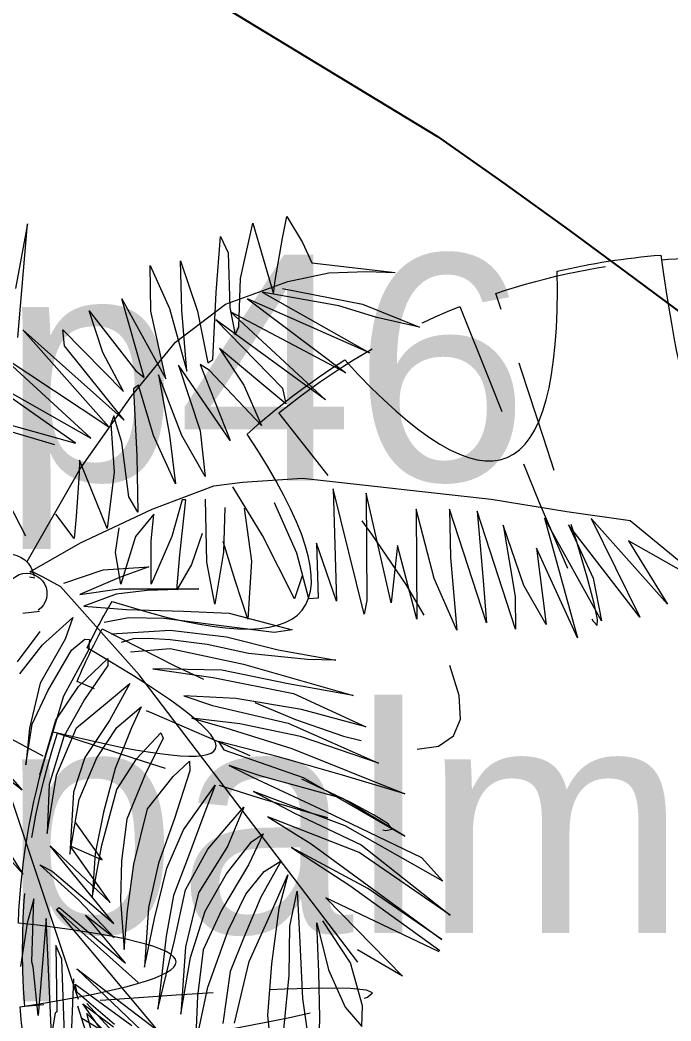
# Model space of a CAD drawing. Header units: metres. Extents: x 859577 to 860336, y 1645916 to 1646650.
# Drawn here: x 859942.799 to 859944.237, y 1646012.301 to 1646014.514 of the extents above; entities that cross this region are included whole.
import ezdxf

# ---------------------------------------------------------------- set-up
doc = ezdxf.new("R2010")
doc.units = ezdxf.units.M
doc.linetypes.add('DASHED', pattern=[0.75, 0.5, -0.25])
doc.layers.add('A-CALZADA', color=252, linetype='Continuous')
for name, color, linetype, lineweight in [('HATCH', 253, 'Continuous', 0), ('palmeras', 174, 'Continuous', 100), ('VEGETATION', 7, 'Continuous', 0), ('VIEW THIC 0.0', 7, 'Continuous', 0)]:
    doc.layers.add(name, color=color, linetype=linetype, lineweight=lineweight)
doc.styles.get("Standard").update_dxf_attribs({"font": 'arial.ttf'})

# ---------------------------------------------------------------- blocks, each defined once
blk = doc.blocks.new('06092026_CAMPO')
at = {"layer": 'palmeras'}
for s, p in [('p46', (859942.7582757112, 1646013.495938846)), ('palmeras', (859942.7582757112, 1646012.495938846))]:
    blk.add_text(s, height=0.5, dxfattribs=at).set_placement(p)
blk = doc.blocks.new('v8')
at = {"layer": 'VEGETATION', "extrusion": (-5.0859915e-09, -1.3773533e-08, 1)}
for p, q in [((18817.15387173697, 35232.29272805042, 5.843658123453316e-09), (18817.15897094605, 35232.31947195502, 6.23795070917156e-09)), ((18817.15897094605, 35232.31947195502, 6.23795070917156e-09), (18817.17836847153, 35232.28718072763, 5.89184207348416e-09)), ((18816.84003570068, 35232.31019463735, 4.488067328275718e-09), (18816.82516522873, 35232.23064037061, 3.316692918959206e-09)), ((18816.82815366862, 35232.17027914357, 2.500504747828196e-09), (18816.84003570068, 35232.31019463735, 4.488067328275718e-09)), ((18817.10204061762, 35232.24281024617, 4.892500969478963e-09), (18817.11731454292, 35232.31119040732, 5.91202042760139e-09)), ((18817.11731454292, 35232.31119040732, 5.91202042760139e-09), (18817.14278775818, 35232.22392043206, 4.83956110180892e-09)), ((18817.0723522408, 35232.22568730732, 4.505662774970027e-09), (18817.07768659088, 35232.29457347877, 5.481599187769886e-09)), ((18817.07768659088, 35232.29457347877, 5.481599187769886e-09), (18817.08683304343, 35232.27467400805, 5.25403195151431e-09)), ((18817.1449661907, 35232.24029374173, 5.076158911585447e-09), (18817.15387173697, 35232.29272805042, 5.843658123453316e-09)), ((18817.17836847153, 35232.28718072763, 5.89184207348416e-09), (18817.18975141551, 35232.26216279402, 5.605150295838698e-09)), ((18817.08683304343, 35232.27467400805, 5.25403195151431e-09), (18817.08894478363, 35232.20739898306, 4.338157469493026e-09)), ((18816.99175876107, 35232.20258111862, 3.777511172198894e-09), (18816.99106669515, 35232.25887340132, 4.549334942723434e-09)), ((18816.99106669515, 35232.25887340132, 4.549334942723434e-09), (18817.01464773868, 35232.20617297252, 3.943396835538473e-09)), ((18817.02983076488, 35232.20394662562, 3.989952915005767e-09), (18817.02839296653, 35232.2645485438, 4.81734280282929e-09)), ((18817.02839296653, 35232.2645485438, 4.81734280282929e-09), (18817.04934052767, 35232.20263360709, 4.0710944980496e-09)), ((18817.18975141551, 35232.26216279402, 5.605150295838698e-09), (18817.29235706529, 35232.25027349192, 5.963244061623011e-09)), ((18817.16024154321, 35232.23942356644, 5.141863836074456e-09), (18817.21098525785, 35232.24986907323, 5.543817468669143e-09)), ((18817.21098525785, 35232.24986907323, 5.543817468669143e-09), (18817.25765676368, 35232.25156768403, 5.804584221399292e-09)), ((18817.25765676368, 35232.25156768403, 5.804584221399292e-09), (18817.29235706529, 35232.25027349192, 5.963244061623011e-09)), ((18817.08349532642, 35232.21137493283, 4.365204451734836e-09), (18817.16024154321, 35232.23942356644, 5.141863836074456e-09)), ((18817.10002725017, 35232.18323778197, 4.061737700037246e-09), (18817.10204061762, 35232.24281024617, 4.892500969478963e-09)), ((18817.14278775818, 35232.22392043206, 4.83956110180892e-09), (18817.1449661907, 35232.24029374173, 5.076158911585447e-09)), ((18817.06816398986, 35232.14313682335, 3.347349553880391e-09), (18817.0723522408, 35232.22568730732, 4.505662774970027e-09)), ((18817.22314890844, 35232.2092277965, 5.045907726852502e-09), (18817.12886204904, 35232.22604996038, 4.798066192102707e-09)), ((18817.12886204904, 35232.22604996038, 4.798066192102707e-09), (18817.26086264287, 35232.15131808685, 4.440098163645694e-09)), ((18817.15364231824, 35232.23068503798, 4.987939824395247e-09), (18817.25213304889, 35232.21149038422, 5.224484644441436e-09)), ((18816.98343185838, 35232.12096088873, 2.61096168862131e-09), (18816.95608408238, 35232.21807462631, 3.809470399558118e-09)), ((18816.95608408238, 35232.21807462631, 3.809470399558118e-09), (18817.01003203025, 35232.11943253531, 2.725199110150768e-09)), ((18817.02201713153, 35232.16440722637, 3.405615622882879e-09), (18817.08349532642, 35232.21137493283, 4.365204451734836e-09)), ((18817.26086264287, 35232.15131808685, 4.440098163645694e-09), (18817.11064027118, 35232.21785533096, 4.592521386829523e-09)), ((18817.11064027118, 35232.21785533096, 4.592521386829523e-09), (18817.2318043109, 35232.12664938633, 3.952532574645427e-09)), ((18817.26976741315, 35232.19492203788, 5.08596820633856e-09), (18817.22314890844, 35232.2092277965, 5.045907726852502e-09)), ((18817.25213304889, 35232.21149038422, 5.224484644441436e-09), (18817.32229007744, 35232.18295529752, 5.188273736260479e-09)), ((18816.93271753804, 35232.15170546874, 2.776490574271904e-09), (18816.91595671555, 35232.20320207249, 3.400535343290485e-09)), ((18816.91595671555, 35232.20320207249, 3.400535343290485e-09), (18816.97308852176, 35232.12912849755, 2.670852396122492e-09)), ((18817.01003203025, 35232.11943253531, 2.725199110150768e-09), (18816.99175876107, 35232.20258111862, 3.777511172198894e-09)), ((18817.01464773868, 35232.20617297252, 3.943396835538473e-09), (18817.03586582739, 35232.12865093758, 2.983559549587166e-09)), ((18817.03586582739, 35232.12865093758, 2.983559549587166e-09), (18817.02983076488, 35232.20394662562, 3.989952915005767e-09)), ((18817.04934052767, 35232.20263360709, 4.0710944980496e-09), (18817.06181930731, 35232.13904252432, 3.258687589984075e-09)), ((18817.08894478363, 35232.20739898306, 4.338157469493026e-09), (18817.09548178983, 35232.17354096779, 3.90506013764482e-09)), ((18817.2318043109, 35232.12664938633, 3.952532574645427e-09), (18817.08986583258, 35232.20191957981, 4.267371175288243e-09)), ((18817.08986583258, 35232.20191957981, 4.267371175288243e-09), (18817.20692976045, 35232.09354339109, 3.370034306244475e-09)), ((18817.20692976045, 35232.09354339109, 3.370034306244475e-09), (18817.07163848117, 35232.19204027486, 4.038594089100339e-09)), ((18817.07163848117, 35232.19204027486, 4.038594089100339e-09), (18817.15390950617, 35232.10787034838, 3.297706563609629e-09)), ((18817.32229007744, 35232.18295529752, 5.188273736260479e-09), (18817.26976741315, 35232.19492203788, 5.08596820633856e-09)), ((18816.93997742381, 35232.06019729264, 1.553023410578108e-09), (18816.83412165867, 35232.17954518096, 2.658483966207076e-09)), ((18816.83412165867, 35232.17954518096, 2.658483966207076e-09), (18816.95908681234, 35232.06823895099, 1.760975644504847e-09)), ((18816.88547877312, 35232.16008096078, 2.65159473389437e-09), (18816.88342272837, 35232.17976509742, 2.912257813142075e-09)), ((18816.88342272837, 35232.17976509742, 2.912257813142075e-09), (18816.95798472366, 35232.1039132904, 2.246732120803901e-09)), ((18817.09548178983, 35232.17354096779, 3.90506013764482e-09), (18817.10002725017, 35232.18323778197, 4.061737700037246e-09)), ((18816.95908681234, 35232.06823895099, 1.760975644504847e-09), (18816.88547877312, 35232.16008096078, 2.65159473389437e-09)), ((18816.96754816209, 35232.09736851476, 2.205227003865538e-09), (18817.02201713153, 35232.16440722637, 3.405615622882879e-09)), ((18816.91773852525, 35232.04637857863, 1.249584049413408e-09), (18816.80611637237, 35232.14904183494, 2.095910476336469e-09)), ((18816.80611637237, 35232.14904183494, 2.095910476336469e-09), (18816.93997742381, 35232.06019729264, 1.553023410578108e-09)), ((18816.95798472366, 35232.1039132904, 2.246732120803901e-09), (18816.93271753804, 35232.15170546874, 2.776490574271904e-09)), ((18817.15788856522, 35232.08848324823, 3.050915160620142e-09), (18817.07623840856, 35232.15664657873, 3.574493039935229e-09)), ((18817.07623840856, 35232.15664657873, 3.574493039935229e-09), (18817.10607659289, 35232.11156658531, 3.105339015185733e-09)), ((18817.08934033137, 35232.04322364181, 2.078894746350122e-09), (18817.02596662057, 35232.13609137548, 3.03569338480663e-09)), ((18817.02596662057, 35232.13609137548, 3.03569338480663e-09), (18817.05231663542, 35232.05513906752, 2.05471005316411e-09)), ((18817.06368370398, 35232.13007007055, 3.144587507777133e-09), (18817.05258831102, 35232.13718250424, 3.186119773699757e-09)), ((18817.05258831102, 35232.13718250424, 3.186119773699757e-09), (18817.08934033137, 35232.04322364181, 2.078894746350122e-09)), ((18817.06181930731, 35232.13904252432, 3.258687589984075e-09), (18817.06816398986, 35232.14313682335, 3.347349553880391e-09)), ((18816.89880011586, 35232.04001290586, 1.065585656682874e-09), (18816.77477605597, 35232.12734584423, 1.637683450878516e-09)), ((18816.77477605597, 35232.12734584423, 1.637683450878516e-09), (18816.91773852525, 35232.04637857863, 1.249584049413408e-09)), ((18816.97308852176, 35232.12912849755, 2.670852396122492e-09), (18816.98343185838, 35232.12096088873, 2.61096168862131e-09)), ((18817.02989099743, 35232.04931691223, 1.860461801712331e-09), (18817.00116291469, 35232.12438068749, 2.748244400881641e-09)), ((18817.00116291469, 35232.12438068749, 2.748244400881641e-09), (18817.01456272952, 35232.05004154918, 1.792483172323915e-09)), ((18817.1278132946, 35232.06196475976, 2.53269931565547e-09), (18817.06368370398, 35232.13007007055, 3.144587507777133e-09)), ((18816.97635530976, 35232.11149073348, 2.444532927075433e-09), (18816.97044334551, 35232.1067931839, 2.349762873443315e-09)), ((18816.99501832396, 35232.04943239276, 1.684690256481047e-09), (18816.97635530976, 35232.11149073348, 2.444532927075433e-09)), ((18817.10607659289, 35232.11156658531, 3.105339015185733e-09), (18817.1278132946, 35232.06196475976, 2.53269931565547e-09)), ((18816.90475179055, 35232.00845642294), (18816.96754816209, 35232.09736851476, 2.205227003865538e-09)), ((18816.97044334551, 35232.1067931839, 2.349762873443315e-09), (18816.97438166784, 35232.02423039921, 1.232611909941463e-09)), ((18817.15390950617, 35232.10787034838, 3.297706563609629e-09), (18817.15788856522, 35232.08848324823, 3.050915160620142e-09)), ((18816.94624321664, 35232.07385342175, 1.772984324241069e-09), (18816.94267193817, 35232.06375711675, 1.615759042672877e-09)), ((18816.95607343407, 35232.04080097211, 1.367731721426522e-09), (18816.94624321664, 35232.07385342175, 1.772984324241069e-09)), ((18816.873684456, 35232.03783361466), (18816.7775546315, 35232.0666071358)), ((18816.80662086917, 35232.06601259069), (18816.89880011586, 35232.04001290586, 1.065585656682874e-09)), ((18816.94267193817, 35232.06375711675, 1.615759042672877e-09), (18816.94651822545, 35232.00427486547)), ((18816.77037353546, 35232.05523036174), (18816.83759823321, 35231.92599933734)), ((18817.02194459314, 35231.98987371768, 1.001303656857994e-09), (18816.99501832396, 35232.04943239276, 1.684690256481047e-09)), ((18817.01456272952, 35232.05004154918, 1.792483172323915e-09), (18817.02194459314, 35231.98987371768, 1.001303656857994e-09)), ((18817.05853317182, 35231.99918681396, 1.315667095296876e-09), (18817.02989099743, 35232.04931691223, 1.860461801712331e-09)), ((18817.05231663542, 35232.05513906752, 2.05471005316411e-09), (18817.05853317182, 35231.99918681396, 1.315667095296876e-09)), ((18816.96478127136, 35231.9740584664), (18816.95607343407, 35232.04080097211, 1.367731721426522e-09)), ((18816.97438166784, 35232.02423039921, 1.232611909941463e-09), (18816.97583761527, 35231.95515334028)), ((18816.90411307114, 35232.01907207589), (18816.90355300093, 35232.00256398172)), ((18816.93803294798, 35231.93472531941), (18816.90411307114, 35232.01907207589)), ((18816.83934473979, 35231.89428264936, -1.244024371972427e-09), (18816.90475179055, 35232.00845642294)), ((18816.90355300093, 35232.00256398172), (18816.899839465, 35231.94950858547)), ((18816.94651822545, 35232.00427486547), (18816.93803294798, 35231.93472531941)), ((18816.99353837196, 35231.9586325688), (18817.06910754363, 35231.98735897851, 1.206537178503996e-09)), ((18817.06910754363, 35231.98735897851, 1.206537178503996e-09), (18817.10450123922, 35231.99195890647, 1.449906471946029e-09)), ((18817.12904888744, 35231.92634323148), (18817.09268902212, 35231.986101609, 1.309153956902363e-09)), ((18817.10450123922, 35231.99195890647, 1.449906471946029e-09), (18817.17830709028, 35231.99693703732, 1.893848850953865e-09)), ((18817.17830709028, 35231.99693703732, 1.893848850953865e-09), (18817.41053943223, 35231.97089769836, 2.716326869051777e-09)), ((18816.97583761527, 35231.95515334028), (18816.96478127136, 35231.9740584664)), ((18817.254405074, 35231.82922699503), (18817.2160007501, 35231.98384012059, 1.905167669159564e-09)), ((18817.2160007501, 35231.98384012059, 1.905167669159564e-09), (18817.22025926248, 35231.8453446065)), ((18817.28747146867, 35231.84326888454), (18817.25675247193, 35231.97848263842, 2.038639121710108e-09)), ((18817.25675247193, 35231.97848263842, 2.038639121710108e-09), (18817.2574943804, 35231.84640059237)), ((18817.03013476385, 35231.97030420834), (18817.01768660498, 35231.92502730184)), ((18817.02755196486, 35231.90258827258), (18817.03485183848, 35231.97028859031)), ((18817.03485183848, 35231.97028859031), (18817.03013476385, 35231.97030420834)), ((18817.06054193481, 35231.89355017918), (18817.05911332418, 35231.97088212125)), ((18817.17143061062, 35231.90447040321), (18817.14400675699, 35231.96638928862, 1.298647224283765e-09)), ((18817.41053943223, 35231.97089769836, 2.716326869051777e-09), (18817.50365260563, 35231.95576410798, 2.981456669590178e-09)), ((18816.8973911112, 35231.92239320362), (18816.87491638839, 35231.95262355533)), ((18816.899839465, 35231.94950858547), (18816.8973911112, 35231.92239320362)), ((18816.90495483447, 35231.91714562217), (18816.99353837196, 35231.9586325688)), ((18816.995371982, 35231.9527300902), (18816.97287437906, 35231.92517569126)), ((18816.99222856172, 35231.91921519223), (18816.995371982, 35231.9527300902)), ((18817.08266523275, 35231.9606959993), (18817.08130466218, 35231.90594812778)), ((18817.1067543411, 35231.9601108261, 1.022705143828857e-09), (18817.11546609163, 35231.8945475909)), ((18817.34063844003, 35231.87324875693, 1.015840104233619e-09), (18817.31851516136, 35231.95873572873, 2.080778922090186e-09)), ((18817.31851516136, 35231.95873572873, 2.080778922090186e-09), (18817.31924535102, 35231.82311587328)), ((18817.40481321194, 35231.81878927303), (18817.35928417559, 35231.95860073149, 2.286270391984156e-09)), ((18817.35928417559, 35231.95860073149, 2.286270391984156e-09), (18817.36077192609, 35231.89912629259, 1.474663933261083e-09)), ((18817.44067102196, 35231.81092096717), (18817.39347517492, 35231.95612894619, 2.426120306950714e-09)), ((18817.39347517492, 35231.95612894619, 2.426120306950714e-09), (18817.40028524949, 35231.8759152128, 1.35592978658622e-09)), ((18817.50365260563, 35231.95576410798, 2.981456669590178e-09), (18817.58161769424, 35231.94489239591, 3.228244561111546e-09)), ((18817.45095700577, 35231.8646284744, 1.458187644002177e-09), (18817.42525909614, 35231.93900834228, 2.351961856896893e-09)), ((18817.42525909614, 35231.93900834228, 2.351961856896893e-09), (18817.44029839701, 35231.85101779042, 1.216510846197379e-09)), ((18817.54633499335, 35231.82118461293, 1.344903817250728e-09), (18817.47650208179, 35231.94759904095, 2.730907516671831e-09)), ((18817.47650208179, 35231.94759904095, 2.730907516671831e-09), (18817.51678297703, 35231.8000553938)), ((18817.59352138152, 35231.82574549173, 1.647712800037231e-09), (18817.50595647543, 35231.93924652859, 2.765668707218234e-09)), ((18817.50595647543, 35231.93924652859, 2.765668707218234e-09), (18817.53640102306, 35231.87377979498, 2.018801203345465e-09)), ((18817.62777318002, 35231.84163660789, 2.040793967559665e-09), (18817.53378086873, 35231.94740936907, 3.019614487205048e-09)), ((18817.53378086873, 35231.94740936907, 3.019614487205048e-09), (18817.59352138152, 35231.82574549173, 1.647712800037231e-09)), ((18817.58161769424, 35231.94489239591, 3.228244561111546e-09), (18817.68326298615, 35231.86082678186, 2.587331142688741e-09)), ((18816.94804334295, 35231.90521011942), (18816.95286194583, 35231.93585549817)), ((18816.97287437906, 35231.92517569126), (18816.95499008925, 35231.86627080992, -1.041675104534637e-09)), ((18817.01768660498, 35231.92502730184), (18816.99205283533, 35231.86614808337)), ((18817.05476274232, 35231.92894778073), (18817.04166414619, 35231.89074872535)), ((18817.16838090436, 35231.84838036717), (18817.12904888744, 35231.92634323148)), ((18816.84299120393, 35231.88171555879, -1.398571722870179e-09), (18816.90495483447, 35231.91714562217)), ((18816.99205283533, 35231.86614808337), (18816.99222856172, 35231.91921519223)), ((18817.09534041121, 35231.8710285933), (18817.08067374841, 35231.9189223188)), ((18817.22025926248, 35231.8453446065), (18817.19573058569, 35231.91668816174)), ((18817.19573058569, 35231.91668816174), (18817.19786486891, 35231.84895661314)), ((18817.2954552561, 35231.91399937393, 1.347318782582007e-09), (18817.28747146867, 35231.84326888454)), ((18817.31924535102, 35231.82311587328), (18817.2954552561, 35231.91399937393, 1.347318782582007e-09)), ((18817.68326298615, 35231.86082678186, 2.587331142688741e-09), (18817.57968087687, 35231.91962848241, 2.870420579007338e-09)), ((18817.57968087687, 35231.91962848241, 2.870420579007338e-09), (18817.62777318002, 35231.84163660789, 2.040793967559665e-09)), ((18816.95499008925, 35231.86627080992, -1.041675104534637e-09), (18816.94804334295, 35231.90521011942)), ((18817.02387134587, 35231.85947243345), (18817.02755196486, 35231.90258827258)), ((18817.08130466218, 35231.90594812778), (18817.07047813828, 35231.84162886556)), ((18817.18606994319, 35231.84832179386), (18817.17143061062, 35231.90447040321)), ((18817.51678297703, 35231.8000553938), (18817.46643979646, 35231.91056920521, 2.169699155998874e-09)), ((18817.46643979646, 35231.91056920521, 2.169699155998874e-09), (18817.47842716105, 35231.81669235395)), ((18816.8392145545, 35231.8939311182, -1.249528319296531e-09), (18816.83934473979, 35231.89428264936, -1.244024371972427e-09)), ((18816.93314795265, 35231.88403236664), (18816.98926086025, 35231.88788981307)), ((18816.98926086025, 35231.88788981307), (18816.95316429246, 35231.87453183178)), ((18817.04166414619, 35231.89074872535), (18817.02387134587, 35231.85947243345)), ((18817.07047813828, 35231.84162886556), (18817.06054193481, 35231.89355017918)), ((18817.11546609163, 35231.8945475909), (18817.11101844018, 35231.82329998528)), ((18817.36077192609, 35231.89912629259, 1.474663933261083e-09), (18817.36822462673, 35231.80947617746)), ((18816.84893154354, 35231.87353751072, -1.480999820947456e-09), (18816.84236616507, 35231.87500554963, -1.494171197709985e-09)), ((18816.8431119905, 35231.88155676254, -1.400144588845337e-09), (18816.84822885655, 35231.88077571973, -1.384877970610539e-09)), ((18816.84822885655, 35231.88077571973, -1.384877970610539e-09), (18816.85882443297, 35231.87534963297, -1.405725344126742e-09)), ((18816.85882443297, 35231.87534963297, -1.405725344126742e-09), (18816.88068609416, 35231.86348442204, -1.457962995234184e-09)), ((18816.8847432513, 35231.86768270757, -1.379503104890546e-09), (18816.93314795265, 35231.88403236664)), ((18817.17790878276, 35231.87665158911), (18817.16838090436, 35231.84838036717)), ((18817.40028524949, 35231.8759152128, 1.35592978658622e-09), (18817.40481321194, 35231.81878927303)), ((18816.97753230663, 35231.75466976914, -2.464166193834085e-09), (18816.88068609416, 35231.86348442204, -1.457962995234184e-09)), ((18816.95316429246, 35231.87453183178), (18816.9042385624, 35231.85346676577, -1.476153861550547e-09)), ((18817.11101844018, 35231.82329998528), (18817.09534041121, 35231.8710285933)), ((18817.36822462673, 35231.80947617746), (18817.34063844003, 35231.87324875693, 1.015840104233619e-09)), ((18817.47842716105, 35231.81669235395), (18817.45095700577, 35231.8646284744, 1.458187644002177e-09)), ((18817.53640102306, 35231.87377979498, 2.018801203345465e-09), (18817.54633499335, 35231.82118461293, 1.344903817250728e-09)), ((18816.9042385624, 35231.85346676577, -1.476153861550547e-09), (18816.95261202795, 35231.86038227568, -1.134875824389636e-09)), ((18816.94905246075, 35231.85382377322, -1.243313502470997e-09), (18816.90941417787, 35231.8392982384, -1.644981404218955e-09)), ((18816.98731009747, 35231.85841422102), (18816.94905246075, 35231.85382377322, -1.243313502470997e-09)), ((18816.95261202795, 35231.86038227568, -1.134875824389636e-09), (18817.00854475041, 35231.86070246642)), ((18817.05099844612, 35231.86056188868), (18816.98731009747, 35231.85841422102)), ((18817.00854475041, 35231.86070246642), (18817.05099844612, 35231.86056188868)), ((18817.44029839701, 35231.85101779042, 1.216510846197379e-09), (18817.44067102196, 35231.81092096717)), ((18816.90941417787, 35231.8392982384, -1.644981404218955e-09), (18816.96196194576, 35231.83491251358, -1.438130829872879e-09)), ((18817.19786486891, 35231.84895661314), (18817.18606994319, 35231.84832179386)), ((18817.2574943804, 35231.84640059237), (18817.254405074, 35231.82922699503)), ((18816.85469935407, 35231.83250240018, -2.016863233933402e-09), (18816.83428846524, 35231.83007950074, -2.154044725601558e-09)), ((18816.96196194576, 35231.83491251358, -1.438130829872879e-09), (18817.0320386461, 35231.83299577784, -1.108121552217701e-09)), ((18817.0320386461, 35231.83299577784, -1.108121552217701e-09), (18817.08813035462, 35231.83045146897)), ((18817.08813035462, 35231.83045146897), (18817.16589573457, 35231.81014616216)), ((18816.85854717726, 35231.79162152059, -2.560367380727842e-09), (18816.89588995567, 35231.8251916377, -1.908063213080947e-09)), ((18816.89588995567, 35231.8251916377, -1.908063213080947e-09), (18816.8863676639, 35231.79860508987, -2.3226842010316e-09)), ((18816.96479296994, 35231.8249634763, -1.560765658370904e-09), (18816.93411244884, 35231.81916865839, -1.796621642566939e-09)), ((18817.00791829433, 35231.82414679753, -1.352679177935522e-09), (18816.96479296994, 35231.8249634763, -1.560765658370904e-09)), ((18817.08807568766, 35231.81394170113, -1.085559590377782e-09), (18817.00791829433, 35231.82414679753, -1.352679177935522e-09)), ((18817.1434779033, 35231.80668255168), (18817.08807568766, 35231.81394170113, -1.085559590377782e-09)), ((18816.85506403578, 35231.80814300695, -2.350523371292255e-09), (18816.82714202082, 35231.77049844174, -3.011033161704637e-09)), ((18816.94349974332, 35231.80498619184, -1.944220613283578e-09), (18817.01545078078, 35231.80946506019, -1.516588409281133e-09)), ((18817.01545078078, 35231.80946506019, -1.516588409281133e-09), (18817.0850020002, 35231.80148518595, -1.272762560991254e-09)), ((18817.0850020002, 35231.80148518595, -1.272762560991254e-09), (18817.1486300952, 35231.78543841166, -1.170171386747488e-09)), ((18817.16589573457, 35231.81014616216), (18817.1434779033, 35231.80668255168)), ((18816.83063073481, 35231.75566162501, -3.197644976299736e-09), (18816.85854717726, 35231.79162152059, -2.560367380727842e-09)), ((18816.8863676639, 35231.79860508987, -2.3226842010316e-09), (18816.85535856917, 35231.74446079646, -3.226154402994782e-09)), ((18816.89390405037, 35231.78510262528, -2.47033084470485e-09), (18816.91045844573, 35231.79852531859, -2.201257422117451e-09)), ((18816.91045844573, 35231.79852531859, -2.201257422117451e-09), (18816.91635311853, 35231.79800039083, -2.178507276320706e-09)), ((18816.91635311853, 35231.79800039083, -2.178507276320706e-09), (18816.91513089772, 35231.78503233262, -2.363339458413506e-09)), ((18816.97009800258, 35231.79900170361, -1.891369639564609e-09), (18816.95525728584, 35231.79433371629, -2.031144075541973e-09)), ((18816.98896798662, 35231.79944462611, -1.789296453736058e-09), (18816.97009800258, 35231.79900170361, -1.891369639564609e-09)), ((18817.01541173167, 35231.79767236776, -1.679214050765216e-09), (18816.98896798662, 35231.79944462611, -1.789296453736058e-09)), ((18817.06087997498, 35231.79213080203, -1.524289891217695e-09), (18817.01541173167, 35231.79767236776, -1.679214050765216e-09)), ((18817.11205712792, 35231.78084239066, -1.419484633576529e-09), (18817.06087997498, 35231.79213080203, -1.524289891217695e-09)), ((18816.8647614815, 35231.73499540534, -3.308703147401495e-09), (18816.89390405037, 35231.78510262528, -2.47033084470485e-09)), ((18816.91513089772, 35231.78503233262, -2.363339458413506e-09), (18816.88428190279, 35231.72836047754, -3.300808847920427e-09)), ((18816.96650719958, 35231.783009052, -2.129907747282647e-09), (18817.01537658265, 35231.78705894726, -1.825577115392548e-09)), ((18817.01537658265, 35231.78705894726, -1.825577115392548e-09), (18817.10561187059, 35231.76772316523, -1.632963241445819e-09)), ((18817.18464298574, 35231.77352634003, -1.151081443989699e-09), (18817.11205712792, 35231.78084239066, -1.419484633576529e-09)), ((18817.1486300952, 35231.78543841166, -1.170171386747488e-09), (18817.21934496082, 35231.77273755068)), ((18816.90268385265, 35231.74009236406, -3.045627162294958e-09), (18816.93868280628, 35231.77484621152, -2.383853526818811e-09)), ((18816.93865324293, 35231.76591745838, -2.506984361454921e-09), (18816.91021243342, 35231.7242313614, -3.225798907406259e-09)), ((18816.93868280628, 35231.77484621152, -2.383853526818811e-09), (18816.93865324293, 35231.76591745838, -2.506984361454921e-09)), ((18817.10561187059, 35231.76772316523, -1.632963241445819e-09), (18817.24059578381, 35231.72903374544, -1.479326208013719e-09)), ((18817.21934496082, 35231.77273755068), (18817.18464298574, 35231.77352634003, -1.151081443989699e-09)), ((18817.24658357797, 35231.40049962178, -5.97394792227614e-09), (18816.97753230663, 35231.75466976914, -2.464166193834085e-09)), ((18817.07896897557, 35231.76023028776, -1.871672173164975e-09), (18816.99406717746, 35231.76219611666, -2.276405585679621e-09)), ((18816.99406717746, 35231.76219611666, -2.276405585679621e-09), (18817.06832598474, 35231.75133667837, -2.048298755926109e-09)), ((18817.16095774575, 35231.74344884433, -1.685817751418681e-09), (18817.07896897557, 35231.76023028776, -1.871672173164975e-09)), ((18816.85535856917, 35231.74446079646, -3.226154402994782e-09), (18816.84220307283, 35231.68907810565, -4.055878463090565e-09)), ((18816.87475011882, 35231.69890999029, -3.754924677419136e-09), (18816.90268385265, 35231.74009236406, -3.045627162294958e-09)), ((18816.93850485335, 35231.72110523267, -3.124961738076368e-09), (18816.96570446507, 35231.74409539863, -2.669968935638325e-09)), ((18816.96570446507, 35231.74409539863, -2.669968935638325e-09), (18816.94078751961, 35231.69818591133, -3.429032145032548e-09)), ((18817.06832598474, 35231.75133667837, -2.048298755926109e-09), (18817.16732043963, 35231.73163495478, -1.816176141470888e-09)), ((18817.24059578381, 35231.72903374544, -1.479326208013719e-09), (18817.16095774575, 35231.74344884433, -1.685817751418681e-09)), ((18816.8457564992, 35231.69378346173, -3.972996389688481e-09), (18816.8647614815, 35231.73499540534, -3.308703147401495e-09)), ((18816.88428190279, 35231.72836047754, -3.300808847920427e-09), (18816.85498368522, 35231.6312509609, -4.787360462189012e-09)), ((18817.09654253409, 35231.72529904068, -2.263419887708199e-09), (18817.03236664635, 35231.72854398829, -2.545123513129148e-09)), ((18817.03236664635, 35231.72854398829, -2.545123513129148e-09), (18817.06770566846, 35231.71663414912, -2.529430110013644e-09)), ((18817.16732043963, 35231.73163495478, -1.816176141470888e-09), (18817.25630449649, 35231.69057082778, -1.929202093881038e-09)), ((18816.91021243342, 35231.7242313614, -3.225798907406259e-09), (18816.88479175715, 35231.67882894466, -3.980439934643336e-09)), ((18816.90015740171, 35231.6893916041, -3.756805258771403e-09), (18816.93850485335, 35231.72110523267, -3.124961738076368e-09)), ((18816.94968893434, 35231.68990145835, -3.497865811950814e-09), (18816.97975974623, 35231.71507221596, -2.998235658956302e-09)), ((18816.97975974623, 35231.71507221596, -2.998235658956302e-09), (18816.96788114328, 35231.68916734293, -3.41545175523951e-09)), ((18817.06770566846, 35231.71663414912, -2.529430110013644e-09), (18817.16079764387, 35231.69509880934, -2.3525828293181e-09)), ((18817.17736375044, 35231.71205930602, -2.03472179197761e-09), (18817.09654253409, 35231.72529904068, -2.263419887708199e-09)), ((18817.25630449649, 35231.69057082778, -1.929202093881038e-09), (18817.17736375044, 35231.71205930602, -2.03472179197761e-09)), ((18816.77916461438, 35231.69721659186, -4.264395817157967e-09), (18816.85898150792, 35231.65466994735, -4.444465388100791e-09)), ((18816.83800924391, 35231.64360539624, -4.703528103585647e-09), (18816.8457564992, 35231.69378346173, -3.972996389688481e-09)), ((18816.85498368522, 35231.6312509609, -4.787360462189012e-09), (18816.87475011882, 35231.69890999029, -3.754924677419136e-09)), ((18816.94078751961, 35231.69818591133, -3.429032145032548e-09), (18816.91064976872, 35231.65279911176, -4.207449069638632e-09)), ((18817.1011564135, 35231.69411702154, -2.669440305113302e-09), (18817.04221638178, 35231.70138788516, -2.869063324493932e-09)), ((18817.04221638178, 35231.70138788516, -2.869063324493932e-09), (18817.08412561864, 35231.68945628853, -2.820253542246386e-09)), ((18817.17607347135, 35231.67853827538, -2.502987161126129e-09), (18817.1011564135, 35231.69411702154, -2.669440305113302e-09)), ((18817.16079764387, 35231.69509880934, -2.3525828293181e-09), (18817.27216046981, 35231.64570560182, -2.466511417857393e-09)), ((18816.83345779482, 35231.61299488437, -5.1482916294087e-09), (18816.77422543096, 35231.67994928841, -4.527348235269657e-09)), ((18816.84220307283, 35231.68907810565, -4.055878463090565e-09), (18816.83800924391, 35231.64360539624, -4.703528103585647e-09)), ((18816.88479175715, 35231.67882894466, -3.980439934643336e-09), (18816.86673732869, 35231.61941921932, -4.890546414328625e-09)), ((18816.87570512927, 35231.63118234191, -4.68291650000735e-09), (18816.90015740171, 35231.6893916041, -3.756805258771403e-09)), ((18816.92530472785, 35231.65224517378, -4.140543755271037e-09), (18816.94968893434, 35231.68990145835, -3.497865811950814e-09)), ((18816.96788114328, 35231.68916734293, -3.41545175523951e-09), (18816.94766788557, 35231.63919901798, -4.20649658301002e-09)), ((18816.9743263985, 35231.65140897086, -3.90273742453029e-09), (18817.00391356487, 35231.68315161637, -3.315048974164312e-09)), ((18817.00391356487, 35231.68315161637, -3.315048974164312e-09), (18817.00675630034, 35231.67674038163, -3.388896198724856e-09)), ((18817.08412561864, 35231.68945628853, -2.820253542246386e-09), (18817.165410956, 35231.66374831936, -2.76092657048776e-09)), ((18817.27216046981, 35231.64570560182, -2.466511417857393e-09), (18817.17607347135, 35231.67853827538, -2.502987161126129e-09)), ((18817.00675630034, 35231.67674038163, -3.388896198724856e-09), (18816.98487566674, 35231.6320001207, -4.116412374030418e-09)), ((18817.1500453125, 35231.65318566665, -2.98456114766725e-09), (18817.07513996592, 35231.67230221619, -3.102226676450681e-09)), ((18817.07513996592, 35231.67230221619, -3.102226676450681e-09), (18817.08167726477, 35231.66234090751, -3.2061804436315e-09)), ((18816.76951918293, 35231.66273206322, -4.788426191861864e-09), (18816.83345779482, 35231.61299488437, -5.1482916294087e-09)), ((18817.08167726477, 35231.66234090751, -3.2061804436315e-09), (18817.17944503259, 35231.628323388, -3.177475836181115e-09)), ((18817.22780511336, 35231.63119569176, -2.891955107015655e-09), (18817.1500453125, 35231.65318566665, -2.98456114766725e-09)), ((18817.165410956, 35231.66374831936, -2.76092657048776e-09), (18817.30438118177, 35231.60786187868, -2.823878919471074e-09)), ((18816.91064976872, 35231.65279911176, -4.207449069638632e-09), (18816.89635628848, 35231.60988688134, -4.871198608946447e-09)), ((18816.90340233653, 35231.60093469862, -4.958665652057747e-09), (18816.92530472785, 35231.65224517378, -4.140543755271037e-09)), ((18816.94994051299, 35231.61324729097, -4.552384986735553e-09), (18816.9743263985, 35231.65140897086, -3.90273742453029e-09)), ((18817.01906665949, 35231.62952833695, -3.976562471231421e-09), (18817.03917671437, 35231.64833025477, -3.615314068193725e-09)), ((18817.03917671437, 35231.64833025477, -3.615314068193725e-09), (18817.03964306958, 35231.63653589541, -3.775392187326332e-09)), ((18817.12638406233, 35231.63035224855, -3.41939890137484e-09), (18817.08801430195, 35231.64277753688, -3.443407057213635e-09)), ((18817.08801430195, 35231.64277753688, -3.443407057213635e-09), (18817.11694376782, 35231.62853035158, -3.492506116926761e-09)), ((18816.86417963436, 35231.55928430417, -5.731825062568013e-09), (18816.87570512927, 35231.63118234191, -4.68291650000735e-09)), ((18816.94766788557, 35231.63919901798, -4.20649658301002e-09), (18816.93333869669, 35231.58550490221, -5.018932389034111e-09)), ((18816.98487566674, 35231.6320001207, -4.116412374030418e-09), (18816.96228602117, 35231.57664866595, -4.993688205430396e-09)), ((18816.98759902283, 35231.58953694699, -4.687429330948328e-09), (18817.01906665949, 35231.62952833695, -3.976562471231421e-09)), ((18817.03964306958, 35231.63653589541, -3.775392187326332e-09), (18817.02057560801, 35231.57645564828, -4.699886398845377e-09)), ((18817.11694376782, 35231.62853035158, -3.492506116926761e-09), (18817.2064298754, 35231.58645375197, -3.616923968170238e-09)), ((18817.22770915756, 35231.60221936461, -3.291549535058868e-09), (18817.12638406233, 35231.63035224855, -3.41939890137484e-09)), ((18817.17944503259, 35231.628323388, -3.177475836181115e-09), (18817.30420936205, 35231.55597404102, -3.539431636008058e-09)), ((18817.30438118177, 35231.60786187868, -2.823878919471074e-09), (18817.22780511336, 35231.63119569176, -2.891955107015655e-09)), ((18816.83448228381, 35231.50903665101, -6.574953241444019e-09), (18816.76432125717, 35231.6211617539, -5.387432823664489e-09)), ((18816.90275186945, 35231.35462613576, -8.354513033549367e-09), (18816.81284071777, 35231.62447405188, -5.095041215375571e-09)), ((18816.86673732869, 35231.61941921932, -4.890546414328625e-09), (18816.86417963436, 35231.55928430417, -5.731825062568013e-09)), ((18817.03181994165, 35231.56344630833, -4.821882386651505e-09), (18817.07091936096, 35231.61874309519, -3.861390956370487e-09)), ((18817.07091936096, 35231.61874309519, -3.861390956370487e-09), (18817.05715247436, 35231.58223093446, -4.434310673852029e-09)), ((18816.89635628848, 35231.60988688134, -4.871198608946447e-09), (18816.89189245949, 35231.53375373546, -5.942523999574746e-09)), ((18816.93151958313, 35231.54490992656, -5.587320620900292e-09), (18816.94994051299, 35231.61324729097, -4.552384986735553e-09)), ((18817.23113595203, 35231.56868270919, -3.736039116797083e-09), (18817.11806446691, 35231.6108374123, -3.73050053338254e-09)), ((18817.11806446691, 35231.6108374123, -3.73050053338254e-09), (18817.1686854552, 35231.58422017291, -3.839656042613112e-09)), ((18816.75744909035, 35231.59531523444, -5.778382493535935e-09), (18816.83448228381, 35231.50903665101, -6.574953241444019e-09)), ((18816.89189245949, 35231.53375373546, -5.942523999574746e-09), (18816.90340233653, 35231.60093469862, -4.958665652057747e-09)), ((18817.10620762161, 35231.59150275432, -4.057110896467689e-09), (18817.08599993748, 35231.54321910573, -4.824923431606568e-09)), ((18817.08777442182, 35231.57033671415, -4.442393145573012e-09), (18817.10620762161, 35231.59150275432, -4.057110896467689e-09)), ((18817.30420936205, 35231.55597404102, -3.539431636008058e-09), (18817.22770915756, 35231.60221936461, -3.291549535058868e-09)), ((18816.93333869669, 35231.58550490221, -5.018932389034111e-09), (18816.92322955763, 35231.53432384273, -5.775291394387409e-09)), ((18816.97086276783, 35231.52119400278, -5.713873576800768e-09), (18816.98759902283, 35231.58953694699, -4.687429330948328e-09)), ((18817.05715247436, 35231.58223093446, -4.434310673852029e-09), (18817.03692527227, 35231.52805093937, -5.283435999990022e-09)), ((18817.24821025266, 35231.53560626797, -4.104778822919176e-09), (18817.13565029638, 35231.57961243341, -4.071137430633082e-09)), ((18817.13565029638, 35231.57961243341, -4.071137430633082e-09), (18817.18911346805, 35231.54641550047, -4.256463245288174e-09)), ((18817.1686854552, 35231.58422017291, -3.839656042613112e-09), (18817.25060002631, 35231.54503261149, -3.962790401335553e-09)), ((18817.2064298754, 35231.58645375197, -3.616923968170238e-09), (18817.32484322225, 35231.52945609707, -3.799733774007493e-09)), ((18816.93162446405, 35231.52670571047, -5.837523567937998e-09), (18816.89942941538, 35231.57229891315, -5.373287830626827e-09)), ((18816.96228602117, 35231.57664866595, -4.993688205430396e-09), (18816.95554565919, 35231.52528798262, -5.735387694381942e-09)), ((18817.02057560801, 35231.57645564828, -4.699886398845377e-09), (18817.00102394127, 35231.52277882339, -5.538645526798808e-09)), ((18817.06172897158, 35231.53976162807, -4.995987039949505e-09), (18817.08777442182, 35231.57033671415, -4.442393145573012e-09)), ((18817.35119659163, 35231.50039218639, -4.066013494280672e-09), (18817.23113595203, 35231.56868270919, -3.736039116797083e-09)), ((18817.01161616419, 35231.51634193096, -5.573432321499812e-09), (18817.03181994165, 35231.56344630833, -4.821882386651505e-09)), ((18817.13019073533, 35231.55890884747, -4.384066235157816e-09), (18817.11186966689, 35231.52072707551, -5.003144927964301e-09)), ((18817.11550119244, 35231.54901782316, -4.59501147425356e-09), (18817.13019073533, 35231.55890884747, -4.384066235157816e-09)), ((18816.94618959858, 35231.44815098903, -6.845421463602463e-09), (18816.86800082776, 35231.54410021645, -5.92152903804404e-09)), ((18816.86800082776, 35231.54410021645, -5.92152903804404e-09), (18816.94155843433, 35231.47411052842, -6.511420953582083e-09)), ((18816.94155843433, 35231.47411052842, -6.511420953582083e-09), (18816.89226008135, 35231.54401988485, -5.799253130979077e-09)), ((18816.89226008135, 35231.54401988485, -5.799253130979077e-09), (18816.93162446405, 35231.52670571047, -5.837523567937998e-09)), ((18816.91951211511, 35231.48008917443, -6.541201267204449e-09), (18816.93151958313, 35231.54490992656, -5.587320620900292e-09)), ((18817.08599993748, 35231.54321910573, -4.824923431606568e-09), (18817.05043219451, 35231.48605746508, -5.793138411274207e-09)), ((18817.08470909768, 35231.50952960352, -5.295512101085823e-09), (18817.11550119244, 35231.54901782316, -4.59501147425356e-09)), ((18817.18911346805, 35231.54641550047, -4.256463245288174e-09), (18817.34977911334, 35231.4284606734, -5.063973842334046e-09)), ((18817.25060002631, 35231.54503261149, -3.962790401335553e-09), (18817.35998699339, 35231.45858280324, -4.597168503053781e-09)), ((18816.92322955763, 35231.53432384273, -5.775291394387409e-09), (18816.91951211511, 35231.48008917443, -6.541201267204449e-09)), ((18817.03443954284, 35231.48964826786, -5.825018860883119e-09), (18817.06172897158, 35231.53976162807, -4.995987039949505e-09)), ((18817.25867695642, 35231.4912642961, -4.662290868131943e-09), (18817.16500706836, 35231.54177819633, -4.442940250512248e-09)), ((18817.16500706836, 35231.54177819633, -4.442940250512248e-09), (18817.2367879595, 35231.49487463062, -4.723891058538166e-09)), ((18817.35998699339, 35231.45858280324, -4.597168503053781e-09), (18817.24821025266, 35231.53560626797, -4.104778822919176e-09)), ((18816.90265259355, 35231.47727180018, -6.665753847603176e-09), (18816.85495076535, 35231.5205577869, -6.312163974108643e-09)), ((18816.85495076535, 35231.5205577869, -6.312163974108643e-09), (18816.8702556031, 35231.51275753885, -6.341760673369504e-09)), ((18816.95554565919, 35231.52528798262, -5.735387694381942e-09), (18816.95420628456, 35231.47694184702, -6.408096835176423e-09)), ((18816.96309208136, 35231.46394031945, -6.541980716687703e-09), (18816.97086276783, 35231.52119400278, -5.713873576800768e-09)), ((18817.00102394127, 35231.52277882339, -5.538645526798808e-09), (18816.98904994877, 35231.46806608731, -6.353132824701164e-09)), ((18817.03692527227, 35231.52805093937, -5.283435999990022e-09), (18817.01975948013, 35231.48262119197, -5.996469196241049e-09)), ((18817.11186966689, 35231.52072707551, -5.003144927964301e-09), (18817.07866436174, 35231.46473690197, -5.943209328463284e-09)), ((18817.15198043713, 35231.5253113846, -4.735999760136431e-09), (18817.12706739065, 35231.48058116416, -5.478800467932524e-09)), ((18817.13121603731, 35231.51240803996, -5.019331963191447e-09), (18817.15198043713, 35231.5253113846, -4.735999760136431e-09)), ((18817.32484322225, 35231.52945609707, -3.799733774007493e-09), (18817.35119659163, 35231.50039218639, -4.066013494280672e-09)), ((18816.8702556031, 35231.51275753885, -6.341760673369504e-09), (18816.94618959858, 35231.44815098903, -6.845421463602463e-09)), ((18816.9960803789, 35231.45439683002, -6.505650082856127e-09), (18817.01161616419, 35231.51634193096, -5.573432321499812e-09)), ((18817.05861287946, 35231.46362401645, -6.060519361658195e-09), (18817.08470909768, 35231.50952960352, -5.295512101085823e-09)), ((18817.10871620226, 35231.48417977933, -5.522568811246587e-09), (18817.13121603731, 35231.51240803996, -5.019331963191447e-09)), ((18817.13692271176, 35231.45510972839, -5.779508049306085e-09), (18817.16017842006, 35231.50810041262, -4.931360778800572e-09)), ((18817.16017842006, 35231.50810041262, -4.931360778800572e-09), (18817.14942832183, 35231.46686113837, -5.554046190101508e-09)), ((18817.2367879595, 35231.49487463062, -4.723891058538166e-09), (18817.3473753887, 35231.41482265962, -5.264042797886535e-09)), ((18817.01975948013, 35231.48262119197, -5.996469196241049e-09), (18817.01066504656, 35231.43261605116, -6.731470863493765e-09)), ((18817.02075521212, 35231.42719163289, -6.754865771078353e-09), (18817.03443954284, 35231.48964826786, -5.825018860883119e-09)), ((18817.05043219451, 35231.48605746508, -5.793138411274207e-09), (18817.03420691634, 35231.41939752356, -6.793802939934683e-09)), ((18817.08683556759, 35231.43943951166, -6.250085084343292e-09), (18817.10871620226, 35231.48417977933, -5.522568811246587e-09)), ((18817.12706739065, 35231.48058116416, -5.478800467932524e-09), (18817.10618193802, 35231.43112047612, -6.266272119570439e-09)), ((18817.1628337178, 35231.44508426647, -5.785810923675502e-09), (18817.17190472678, 35231.4880137879, -5.148384670695644e-09)), ((18817.17190472678, 35231.4880137879, -5.148384670695644e-09), (18817.17458736133, 35231.4332525249, -5.888996875364465e-09)), ((18817.34977911334, 35231.4284606734, -5.063973842334046e-09), (18817.25867695642, 35231.4912642961, -4.662290868131943e-09)), ((18816.84773625005, 35231.47863293088, -6.926310324140667e-09), (18816.83938150456, 35231.44850466906, -7.383775095583671e-09)), ((18816.84511997551, 35231.40080897822, -8.011527451730895e-09), (18816.84773625005, 35231.47863293088, -6.926310324140667e-09)), ((18816.94663865477, 35231.43113414545, -7.077519623512319e-09), (18816.90265259355, 35231.47727180018, -6.665753847603176e-09)), ((18816.95420628456, 35231.47694184702, -6.408096835176423e-09), (18816.95872197501, 35231.41610963314, -7.223004575505391e-09)), ((18816.98904994877, 35231.46806608731, -6.353132824701164e-09), (18816.98408852876, 35231.39429315247, -7.394480515017921e-09)), ((18817.34676817168, 35231.41344391994, -5.286121214973948e-09), (18817.20734420019, 35231.47979307223, -5.081368109214546e-09)), ((18817.20734420019, 35231.47979307223, -5.081368109214546e-09), (18817.30132688715, 35231.38323041119, -5.933381959473536e-09)), ((18816.87549035083, 35231.46556892458, -6.965090725233318e-09), (18816.87903596602, 35231.46791575004, -6.914733678911965e-09)), ((18816.97593684654, 35231.37561087087, -7.693260922742325e-09), (18816.87549035083, 35231.46556892458, -6.965090725233318e-09)), ((18817.00065819438, 35231.31602423191, -8.388246894796364e-09), (18816.87549035083, 35231.46556892458, -6.965090725233318e-09)), ((18816.87903596602, 35231.46791575004, -6.914733678911965e-09), (18816.96068444922, 35231.39924701593, -7.445281262285021e-09)), ((18816.96068444922, 35231.39924701593, -7.445281262285021e-09), (18816.91135039406, 35231.45837448632, -6.881799683865768e-09)), ((18816.91135039406, 35231.45837448632, -6.881799683865768e-09), (18816.94663865477, 35231.43113414545, -7.077519623512319e-09)), ((18816.95872197501, 35231.41610963314, -7.223004575505391e-09), (18816.96309208136, 35231.46394031945, -6.541980716687703e-09)), ((18817.04073416876, 35231.40640380235, -6.939574837277381e-09), (18817.05861287946, 35231.46362401645, -6.060519361658195e-09)), ((18817.07866436174, 35231.46473690197, -5.943209328463284e-09), (18817.05609591319, 35231.41578718988, -6.73220273871285e-09)), ((18817.14942832183, 35231.46686113837, -5.554046190101508e-09), (18817.14027307497, 35231.39849309162, -6.542279243753276e-09)), ((18816.83938150456, 35231.44850466906, -7.383775095583671e-09), (18816.83145629729, 35231.39546321717, -8.154650818836944e-09)), ((18816.86298641423, 35231.45432291739, -7.183582891195535e-09), (18816.85315618304, 35231.33474256764, -8.880623253253728e-09)), ((18816.8695878521, 35231.31110251562, -9.122658960324024e-09), (18816.86298641423, 35231.45432291739, -7.183582891195535e-09)), ((18816.98408852876, 35231.39429315247, -7.394480515017921e-09), (18816.9960803789, 35231.45439683002, -6.505650082856127e-09)), ((18817.11265397037, 35231.40144852152, -6.642043062911613e-09), (18817.13692271176, 35231.45510972839, -5.779508049306085e-09)), ((18817.1621286039, 35231.38477474707, -6.62007228097454e-09), (18817.1628337178, 35231.44508426647, -5.785810923675502e-09)), ((18817.19869766459, 35231.38819149601, -6.387021645702334e-09), (18817.19586664247, 35231.44901813081, -5.563622540044238e-09)), ((18817.19586664247, 35231.44901813081, -5.563622540044238e-09), (18817.210500396, 35231.39118485337, -6.2857639478716e-09)), ((18817.23765259331, 35231.39985532317, -6.028245102161544e-09), (18817.20362393557, 35231.45135101119, -5.492037008746647e-09)), ((18817.01066504656, 35231.43261605116, -6.731470863493765e-09), (18817.00042814863, 35231.34285604451, -8.01984805029151e-09)), ((18817.06183996431, 35231.36977617386, -7.336722789610232e-09), (18817.08683556759, 35231.43943951166, -6.250085084343292e-09)), ((18817.10618193802, 35231.43112047612, -6.266272119570439e-09), (18817.08953326697, 35231.38922685687, -6.927970264791131e-09)), ((18817.17458736133, 35231.4332525249, -5.888996875364465e-09), (18817.1785429805, 35231.35591221011, -6.934128005838915e-09)), ((18816.88236290462, 35231.40422349471, -7.775080276365752e-09), (18816.87466976526, 35231.42126432819, -7.579495035680873e-09)), ((18816.87466976526, 35231.42126432819, -7.579495035680873e-09), (18816.87591917296, 35231.33953173734, -8.698887093665356e-09)), ((18817.00042814863, 35231.34285604451, -8.01984805029151e-09), (18817.02075521212, 35231.42719163289, -6.754865771078353e-09)), ((18817.03420691634, 35231.41939752356, -6.793802939934683e-09), (18817.02870940937, 35231.33636057203, -7.965475403133823e-09)), ((18817.02870940937, 35231.33636057203, -7.965475403133823e-09), (18817.04073416876, 35231.40640380235, -6.939574837277381e-09)), ((18817.05609591319, 35231.41578718988, -6.73220273871285e-09), (18817.04933657978, 35231.3586986263, -7.55289186344221e-09)), ((18817.30132688715, 35231.38323041119, -5.933381959473536e-09), (18817.24627828765, 35231.41564754264, -5.766860238659093e-09)), ((18816.8467851259, 35231.39490705179, -8.084348889117792e-09), (18816.84511997551, 35231.40080897822, -8.011527451730895e-09)), ((18816.85315618304, 35231.33474256764, -8.880623253253728e-09), (18816.8467851259, 35231.39490705179, -8.084348889117792e-09)), ((18816.88605857021, 35231.29925515602, -9.20206902636089e-09), (18816.88236290462, 35231.40422349471, -7.775080276365752e-09)), ((18817.09471334013, 35231.32552846957, -7.778976294407657e-09), (18817.11265397037, 35231.40144852152, -6.642043062911613e-09)), ((18817.14027307497, 35231.39849309162, -6.542279243753276e-09), (18817.13534513148, 35231.33482818041, -7.44423347616018e-09)), ((18817.25230196471, 35231.34673912032, -6.685336295395892e-09), (18817.23765259331, 35231.39985532317, -6.028245102161544e-09)), ((18816.90068620317, 35231.39220153002, -7.84747306317918e-09), (18816.98062490885, 35231.31595736858, -8.491056958514379e-09)), ((18816.90068620317, 35231.39220153002, -7.84747306317918e-09), (18817.00065819438, 35231.31602423191, -8.388246894796364e-09)), ((18817.08953326697, 35231.38922685687, -6.927970264791131e-09), (18817.08055987763, 35231.32490146267, -7.85959678405484e-09)), ((18817.15533580705, 35231.31757815844, -7.580154816746111e-09), (18817.1621286039, 35231.38477474707, -6.62007228097454e-09)), ((18817.19969172415, 35231.33225654006, -7.152387827257115e-09), (18817.19869766459, 35231.38819149601, -6.387021645702334e-09)), ((18817.210500396, 35231.39118485337, -6.2857639478716e-09), (18817.23106954382, 35231.34512473661, -6.815559974318868e-09)), ((18816.89643380372, 35231.3799173858, -8.038296795906327e-09), (18816.89192282305, 35231.26179950888, -9.688140077387185e-09)), ((18816.90109621029, 35231.36339199486, -8.242196852405558e-09), (18816.89877058386, 35231.37333936592, -8.11701452544053e-09)), ((18816.89877058386, 35231.37333936592, -8.11701452544053e-09), (18816.9681795514, 35231.32240039214, -8.465610742916899e-09)), ((18817.04677889197, 35231.29856371043, -8.394170488247777e-09), (18817.06183996431, 35231.36977617386, -7.336722789610232e-09)), ((18816.94695660966, 35231.32364995011, -8.556339615893202e-09), (18816.90109621029, 35231.36339199486, -8.242196852405558e-09)), ((18817.04933657978, 35231.3586986263, -7.55289186344221e-09), (18817.04677889197, 35231.29856371043, -8.394170488247777e-09)), ((18816.90154693999, 35231.3468805549, -8.467325307806793e-09), (18816.94006283863, 35231.22596083782, -9.936925485934653e-09)), ((18816.9304256455, 35231.31730287379, -8.727837623757094e-09), (18816.90812496799, 35231.3492173407, -8.401683717277998e-09)), ((18816.90812496799, 35231.3492173407, -8.401683717277998e-09), (18816.94576785883, 35231.32078991541, -8.601778374776231e-09)), ((18816.97629608368, 35231.28059323638, -9.000162367041563e-09), (18816.91284427474, 35231.34987558438, -8.36861502236883e-09)), ((18817.1785429805, 35231.35591221011, -6.934128005838915e-09), (18817.18545625787, 35231.30686488301, -7.574522112736854e-09)), ((18817.23106954382, 35231.34512473661, -6.815559974318868e-09), (18817.25154441903, 35231.32147129985, -7.037216324563743e-09)), ((18817.25154441903, 35231.32147129985, -7.037216324563743e-09), (18817.25230196471, 35231.34673912032, -6.685336295395892e-09)), ((18816.87405989964, 35231.33768473557, -8.733783081415223e-09), (18816.8695878521, 35231.31110251562, -9.122658960324024e-09)), ((18816.87591917296, 35231.33953173734, -8.698887093665356e-09), (18816.87405989964, 35231.33768473557, -8.733783081415223e-09)), ((18816.9424308611, 35231.22881696556, -9.885542774115267e-09), (18816.9128029925, 35231.33740902352, -8.540533570450475e-09)), ((18816.9128029925, 35231.33740902352, -8.540533570450475e-09), (18816.97627488667, 35231.27419149288, -9.088444800359539e-09)), ((18817.13534513148, 35231.33482818041, -7.44423347616018e-09), (18817.14450203157, 35231.25106883126, -8.551323717121963e-09)), ((18816.90688712268, 35231.33153220862, -8.651566137848285e-09), (18816.9304256455, 35231.31730287379, -8.727837623757094e-09)), ((18817.19826811368, 35231.25847189261, -8.17590357223992e-09), (18817.19969172415, 35231.33225654006, -7.152387827257115e-09))]:
    blk.add_line(p, q, dxfattribs=at)
at = {"layer": 'VEGETATION', "extrusion": (5.085991501233349e-09, 1.377353299876664e-08, -1)}
blk.add_ellipse((18816.81635841943, 35231.87135581864, -1.676716060303359e-09), major_axis=(-0.02271615143712978, 0.02271615143712978), ratio=0.9999999999999443, start_param=5.569617846904408, end_param=8.487626441044652, dxfattribs=at)
at = {"layer": 'VEGETATION', "extrusion": (5.085991507287978e-09, 1.377353299271202e-08, -0.9999999999999998)}
blk.add_ellipse((18816.83888476856, 35231.85481144827, -1.790021671496399e-09), major_axis=(-0.01767774435936332, 0.01767774435936332), ratio=0.9999999999999896, start_param=5.235779183303432, end_param=9.608581832279244, dxfattribs=at)
blk = doc.blocks.new('*U21')
at = {"layer": 'VIEW THIC 0.0', "linetype": 'DASHED', "ltscale": 0.5}
for points in [[(98.797402859609, 0.946639732126421), (98.91320207218759, 0.9854677407791606), (99.03550838202399, 1.01096060571914), (99.16266682331022, 1.021170717481205)], [(99.16266682331022, 1.021170717481205), (99.25080002966601, 1.028246666439535), (99.33780238076054, 1.027701554939515), (99.4230246734714, 1.020089625334206)], [(98.7178896282356, 0.917488593814213), (99.09620704909005, -0.03225541874665538), (99.122708872475, -0.02253654647778119), (98.797402859609, 0.946639732126421)], [(98.31828044461103, 0.6823382696530937), (98.43751011595475, 0.7795146656858778), (98.57191570955237, 0.8593114098198804), (98.7178896282356, 0.917488593814213)], [(97.92774869132973, 0.2050388280241419), (98.8328273455109, -0.2697377609203558), (98.96300033554138, -0.1106345990776476), (98.31828044461103, 0.6823382696530937)], [(97.87275452017461, 0.08900038727214554), (97.8894877081873, 0.128515948649652), (97.90784892600458, 0.1672261693895615), (97.92774869132973, 0.2050388280241419)], [(97.8295427924435, -0.02560907608877611), (98.8000941764102, -0.3466194825495135), (98.81449215060739, -0.3084196760550098), (97.87275452017461, 0.08900038727214554)], [(97.75706031232983, -0.6298199696446404), (97.74013994198211, -0.4189960448397375), (97.76682575191003, -0.2146285411104975), (97.8295427924435, -0.02560907608877611)], [(97.77240287252116, -0.755902340755221), (98.78104312319842, -0.5900496576892593), (98.77592939300918, -0.5480240268172041), (97.75706031232983, -0.6298199696446404)]]:
    blk.add_open_spline(points, degree=3, dxfattribs=at)
at = {"layer": 'VIEW THIC 0.0', "ltscale": 0.5}
for points in [[(98.93307672768863, 0.9958257722603878), (99.00725800166356, 1.013141051697458), (99.0836407225592, 1.025163636351895), (99.16184230794218, 1.031441092834171)], [(99.16184230794218, 1.031441092834171), (99.22677768745709, 0.5703543809862908), (99.27109653024894, 0.5720216734502332), (99.29479701013842, 1.03643612202093)], [(99.16184230794218, 1.031441092834171), (99.16184230794218, 1.031441092834171), (99.16184230794218, 1.031441092834171), (99.16184230794218, 1.031441092834171)], [(98.46369738170486, 0.7995463717482447), (98.7856656138836, 0.4463218847730553), (98.94213315710037, 0.5117325248101048), (98.93307672768863, 0.9958257722603878)], [(98.24819298534803, 0.6355719036599694), (98.31485455126155, 0.6961925019956419), (98.38692705640446, 0.751130974975498), (98.46369738170486, 0.7995463717482447)], [(97.94974672503199, 0.2658749143218413), (98.41015410194025, 0.1166339789971231), (98.50963786270634, 0.2398638738852564), (98.24819298534803, 0.6355719036599694)], [(97.89488403805838, 0.1627803605736337), (97.91185280188586, 0.1978921150200298), (97.93012910283295, 0.2322998812366522), (97.94974672503199, 0.2658749143218413)], [(97.81975954771292, -0.02237401741116368), (98.27288735781195, -0.1343455794437709), (98.29796157345119, -0.07264480205075607), (97.89488403805838, 0.1627803605736337)], [(97.7429595471619, -0.4454334957738558), (97.74868002205478, -0.2988140262942076), (97.77517317114241, -0.1567417180165481), (97.81975954771292, -0.02237401741116368)], [(97.7468018070771, -0.6306435719230324), (98.20772964219523, -0.5600237843608007), (98.20647871631877, -0.4982901359142472), (97.7429595471619, -0.4454334957738558)], [(97.75431375390907, -0.7031096165208311), (97.75126131216172, -0.67913932012855), (97.74875306882471, -0.6549809283116035), (97.7468018070771, -0.6306435719230324)], [(97.7468018070771, -0.6306435719230324), (97.7468018070771, -0.6306435719230324), (97.7468018070771, -0.6306435719230324), (97.7468018070771, -0.6306435719230324)]]:
    blk.add_open_spline(points, degree=3, dxfattribs=at)

msp = doc.modelspace()

# ---------------------------------------------------------------- linework, layer by layer
msp.add_circle((859942.769709471, 1646013.238847448, 38.77246657391419), 4)
at = {"layer": 'A-CALZADA'}
msp.add_lwpolyline([(859815.6911652265, 1646138.921683525), (859824.7326193234, 1646130.25336102), (859843.4111374961, 1646111.879192783), (859854.7283200683, 1646100.21336987), (859858.6104701114, 1646093.710329894), (859864.4687718096, 1646081.440377617), (859867.7812847017, 1646075.950067131), (859873.8496540297, 1646065.89207405), (859882.604755749, 1646059.089243779), (859894.5850949679, 1646051.053082054), (859915.0528487663, 1646032.178628506), (859916.6718037147, 1646030.685700153), (859943.7215878924, 1646014.25706398)], dxfattribs=at)
for points in [[(859943.8077018177, 1646015.376921938, -0.3010744134690305), (859952.5961457451, 1645994.904680793), (859951.1935488785, 1645989.287995779, -0.184943192014857), (859945.0427925629, 1645980.496383909), (859898.2216624914, 1645948.835898142)], [(859943.7215878643, 1646014.257063997, -0.2989243826210688), (859951.5133850942, 1645994.696238312), (859950.223342423, 1645989.530275439, -0.1849431920151619), (859944.4826365283, 1645981.324771027), (859897.4940664199, 1645949.551062172)]]:
    msp.add_lwpolyline(points, format="xyb", dxfattribs=at)

# ---------------------------------------------------------------- block references
msp.add_blockref('06092026_CAMPO', (0, 0))
at = {"layer": 'HATCH', "color": 7, "ltscale": 0.2, "true_color": 0xffffff, "xscale": 1.79448815951078, "yscale": 1.79448815951078, "zscale": 1.79448815951078}
msp.add_blockref('v8', (826176.2193358786, 1582790.10020527, 38.77246657745661), dxfattribs=at)
at = {"layer": 'HATCH', "color": 254, "ltscale": 0.2, "true_color": 0xe1cfb7}
msp.add_blockref('*U21', (859845.0526808738, 1646012.963338209, 39.092367702164), dxfattribs=at)

doc.saveas('drawing.dxf')
